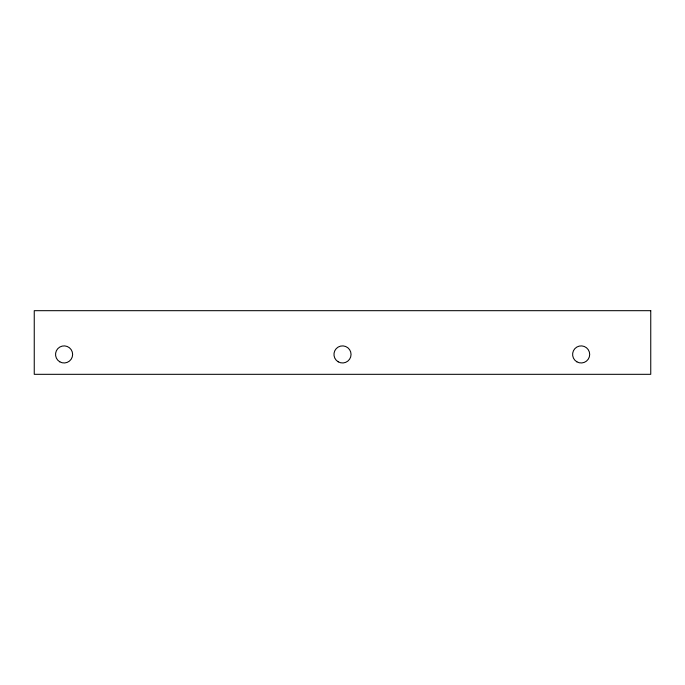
<?xml version="1.0" encoding="UTF-8"?>
<svg xmlns="http://www.w3.org/2000/svg" width="685" height="685" viewBox="0 0 685 685"><rect width="100%" height="100%" fill="white"/><g stroke="black" fill="none" stroke-linecap="round" stroke-linejoin="round"><path stroke-width="1.03" d="M650.75 310.682L34.25 310.682L34.25 374.318L650.75 374.318L650.75 310.682M59.809 361.834A8.554 8.554 0 0 0 72.636 354.436A8.554 8.554 0 0 0 59.809 347.03A8.554 8.554 0 0 0 59.809 361.834M338.227 361.834A8.554 8.554 0 0 0 351.054 354.436A8.554 8.554 0 0 0 338.227 347.03A8.554 8.554 0 0 0 338.227 361.834M576.873 361.834A8.554 8.554 0 0 0 589.699 354.436A8.554 8.554 0 0 0 576.873 347.03A8.554 8.554 0 0 0 576.873 361.834"/></g></svg>
